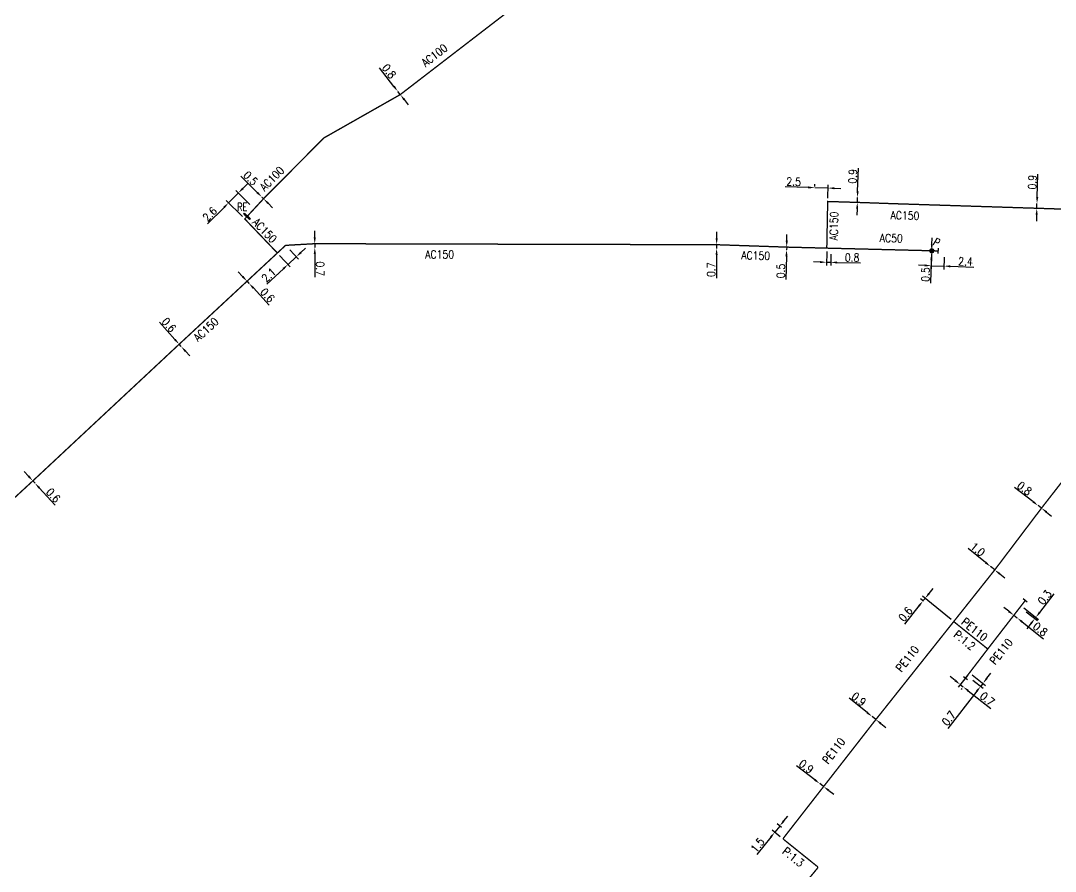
# Model space of a CAD drawing. Header units: millimetres. Extents: x 107995 to 109002, y 120994 to 122000.
# Drawn here: x 108339.1 to 108533.1, y 121266.8 to 121426.2 of the extents above; entities that cross this region are included whole.
import ezdxf
from ezdxf.enums import TextEntityAlignment as Align

# ---------------------------------------------------------------- set-up
doc = ezdxf.new("R2010")
doc.units = ezdxf.units.MM
doc.header["$PDMODE"] = 34
doc.linetypes.add('L_25_AP', pattern=[2000, 1000, 1000])
doc.linetypes.add('L_25_PE', pattern=[2000, 1000, 1000])
doc.layers.get('0').update_dxf_attribs({"linetype": 'CONTINUOUS'})
doc.layers.get('DEFPOINTS').update_dxf_attribs({"linetype": 'CONTINUOUS'})
for name, color, linetype in [('L_150', 1, 'CONTINUOUS'), ('L_300', 7, 'CONTINUOUS'), ('L_340', 7, 'CONTINUOUS')]:
    doc.layers.add(name, color=color, linetype=linetype)
doc.styles.add('G_ROMANS', font='ROMANS.SHX', dxfattribs={"width": 0.75})
doc.styles.get("Standard").update_dxf_attribs({"font": 'romans.shx', "width": 0.85})
doc.dimstyles.get("Standard").update_dxf_attribs({"dimtxt": 1.5, "dimasz": 1.2, "dimexe": 0.625, "dimexo": 0.625, "dimgap": 0.25, "dimtad": 1, "dimdec": 1, "dimzin": 0, "dimdsep": 46, "dimtxsty": 'Standard', "dimcen": -0.5, "dimadec": 0, "dimazin": 0, "dimtfac": 1, "dimtdec": 1, "dimtmove": 0, "dimatfit": 3, "dimfxl": 0, "dimtolj": 1, "dimtzin": 0, "dimarcsym": 0})

# ---------------------------------------------------------------- blocks, each defined once
blk = doc.blocks.new('*D505')
at = {"layer": 'DEFPOINTS', "color": 0, "linetype": 'Continuous', "transparency": 16777216}
for p in [(108341.42, 121339.99), (108341.83, 121339.55), (108341.83, 121339.55)]:
    blk.add_point(p, dxfattribs=at)
at = {"layer": 'L_150', "color": 0, "linetype": 'Continuous', "lineweight": -2, "transparency": 16777216}
for p, q in [((108340.61, 121340.88), (108339.8, 121341.76)), ((108341.42, 121339.99), (108341.83, 121339.55)), ((108342.64, 121338.67), (108345.6, 121335.46))]:
    blk.add_line(p, q, dxfattribs=at)
at = {"layer": 'L_150', "color": 0, "linetype": 'Continuous', "transparency": 16777216}
for points in [[(108340.76, 121341.01), (108340.46, 121340.74), (108341.42, 121339.99)], [(108342.79, 121338.81), (108342.49, 121338.53), (108341.83, 121339.55)]]:
    blk.add_solid(points, dxfattribs=at)
at = {"layer": 'L_150', "color": 0, "linetype": 'Continuous', "transparency": 16777216, "insert": (108345.26, 121337.3), "char_height": 1.5, "attachment_point": 5, "rotation": 312.6603}
blk.add_mtext('\\A1;0.6', dxfattribs=at)
blk = doc.blocks.new('*D654')
at = {"layer": 'DEFPOINTS', "color": 0, "linetype": 'Continuous', "transparency": 16777216}
for p in [(108469.63, 121384.25), (108469.63, 121383.55), (108469.63, 121383.55)]:
    blk.add_point(p, dxfattribs=at)
at = {"layer": 'L_150', "color": 0, "linetype": 'Continuous', "lineweight": -2, "transparency": 16777216}
for p, q in [((108469.64, 121385.45), (108469.65, 121386.65)), ((108469.63, 121384.25), (108469.63, 121383.55)), ((108469.62, 121382.35), (108469.59, 121377.98))]:
    blk.add_line(p, q, dxfattribs=at)
at = {"layer": 'L_150', "color": 0, "linetype": 'Continuous', "transparency": 16777216}
for points in [[(108469.44, 121385.46), (108469.84, 121385.45), (108469.63, 121384.25)], [(108469.42, 121382.36), (108469.82, 121382.35), (108469.63, 121383.55)]]:
    blk.add_solid(points, dxfattribs=at)
at = {"layer": 'L_150', "color": 0, "linetype": 'Continuous', "transparency": 16777216, "insert": (108468.6, 121379.57), "char_height": 1.5, "attachment_point": 5, "rotation": 89.6611}
blk.add_mtext('\\A1;0.7', dxfattribs=at)
blk = doc.blocks.new('*D655')
at = {"layer": 'DEFPOINTS', "color": 0, "linetype": 'Continuous', "transparency": 16777216}
for p in [(108490.28, 121383.61), (108491.07, 121383.11), (108491.02, 121380.95)]:
    blk.add_point(p, dxfattribs=at)
at = {"layer": 'L_150', "color": 0, "linetype": 'Continuous', "lineweight": -2, "transparency": 16777216}
for p, q in [((108490.26, 121382.98), (108490.21, 121380.34)), ((108491.05, 121382.49), (108491.01, 121380.33)), ((108489.02, 121380.99), (108487.82, 121381.02)), ((108490.22, 121380.97), (108491.02, 121380.95)), ((108492.22, 121380.92), (108496.59, 121380.83))]:
    blk.add_line(p, q, dxfattribs=at)
at = {"layer": 'L_150', "color": 0, "linetype": 'Continuous', "transparency": 16777216}
for points in [[(108489.02, 121381.19), (108489.01, 121380.79), (108490.22, 121380.97)], [(108492.22, 121381.12), (108492.21, 121380.72), (108491.02, 121380.95)]]:
    blk.add_solid(points, dxfattribs=at)
at = {"layer": 'L_150', "color": 0, "linetype": 'Continuous', "transparency": 16777216, "insert": (108495.03, 121381.86), "char_height": 1.5, "attachment_point": 5, "rotation": 358.7471}
blk.add_mtext('\\A1;0.8', dxfattribs=at)
blk = doc.blocks.new('*D656')
at = {"layer": 'DEFPOINTS', "color": 0, "linetype": 'Continuous', "transparency": 16777216}
for p in [(108488.01, 121394.57), (108488.02, 121394.94), (108490.45, 121392.35)]:
    blk.add_point(p, dxfattribs=at)
at = {"layer": 'L_150', "color": 0, "linetype": 'Continuous', "lineweight": -2, "transparency": 16777216}
for p, q in [((108488.03, 121395.19), (108488.04, 121395.57)), ((108490.46, 121392.97), (108490.54, 121395.49)), ((108486.82, 121394.98), (108482.45, 121395.11)), ((108490.52, 121394.87), (108488.02, 121394.94)), ((108491.72, 121394.83), (108492.92, 121394.8))]:
    blk.add_line(p, q, dxfattribs=at)
at = {"layer": 'L_150', "color": 0, "linetype": 'Continuous', "transparency": 16777216}
for points in [[(108486.83, 121395.18), (108486.82, 121394.78), (108488.02, 121394.94)], [(108491.73, 121395.03), (108491.71, 121394.63), (108490.52, 121394.87)]]:
    blk.add_solid(points, dxfattribs=at)
at = {"layer": 'L_150', "color": 0, "linetype": 'Continuous', "transparency": 16777216, "insert": (108484.07, 121396.06), "char_height": 1.5, "attachment_point": 5, "rotation": 358.2786}
blk.add_mtext('\\A1;2.5', dxfattribs=at)
blk = doc.blocks.new('*D657')
at = {"layer": 'DEFPOINTS', "color": 0, "linetype": 'Continuous', "transparency": 16777216}
for p in [(108496.01, 121392.18), (108496.03, 121393.08), (108496.03, 121393.08)]:
    blk.add_point(p, dxfattribs=at)
at = {"layer": 'L_150', "color": 0, "linetype": 'Continuous', "lineweight": -2, "transparency": 16777216}
for p, q in [((108496.07, 121394.28), (108496.2, 121398.59)), ((108496.01, 121392.18), (108496.03, 121393.08)), ((108495.97, 121390.98), (108495.93, 121389.78))]:
    blk.add_line(p, q, dxfattribs=at)
at = {"layer": 'L_150', "color": 0, "linetype": 'Continuous', "transparency": 16777216}
for points in [[(108495.87, 121394.29), (108496.27, 121394.28), (108496.03, 121393.08)], [(108495.77, 121390.99), (108496.17, 121390.98), (108496.01, 121392.18)]]:
    blk.add_solid(points, dxfattribs=at)
at = {"layer": 'L_150', "color": 0, "linetype": 'Continuous', "transparency": 16777216, "insert": (108495.15, 121397.07), "char_height": 1.5, "attachment_point": 5, "rotation": 88.2786}
blk.add_mtext('\\A1;0.9', dxfattribs=at)
blk = doc.blocks.new('*D658')
at = {"layer": 'DEFPOINTS', "color": 0, "linetype": 'Continuous', "transparency": 16777216}
for p in [(108482.76, 121383.8), (108482.74, 121383.3), (108482.74, 121383.3)]:
    blk.add_point(p, dxfattribs=at)
at = {"layer": 'L_150', "color": 0, "linetype": 'Continuous', "lineweight": -2, "transparency": 16777216}
for p, q in [((108482.78, 121385), (108482.81, 121386.19)), ((108482.76, 121383.8), (108482.74, 121383.3)), ((108482.72, 121382.1), (108482.62, 121377.73))]:
    blk.add_line(p, q, dxfattribs=at)
at = {"layer": 'L_150', "color": 0, "linetype": 'Continuous', "transparency": 16777216}
for points in [[(108482.58, 121385), (108482.98, 121384.99), (108482.76, 121383.8)], [(108482.52, 121382.1), (108482.92, 121382.09), (108482.74, 121383.3)]]:
    blk.add_solid(points, dxfattribs=at)
at = {"layer": 'L_150', "color": 0, "linetype": 'Continuous', "transparency": 16777216, "insert": (108481.66, 121379.33), "char_height": 1.5, "attachment_point": 5, "rotation": 88.7471}
blk.add_mtext('\\A1;0.5', dxfattribs=at)
blk = doc.blocks.new('*D659')
at = {"layer": 'DEFPOINTS', "color": 0, "linetype": 'Continuous', "transparency": 16777216}
for p in [(108509.94, 121383.12), (108512.32, 121382.54), (108512.25, 121380.24)]:
    blk.add_point(p, dxfattribs=at)
at = {"layer": 'L_300', "color": 0, "linetype": 'Continuous', "lineweight": -2, "transparency": 16777216}
for p, q in [((108509.92, 121382.49), (108509.83, 121379.7)), ((108512.3, 121381.91), (108512.22, 121379.62)), ((108508.65, 121380.36), (108507.45, 121380.4)), ((108509.85, 121380.32), (108512.25, 121380.24)), ((108513.44, 121380.2), (108517.87, 121380.06))]:
    blk.add_line(p, q, dxfattribs=at)
at = {"layer": 'L_300', "color": 0, "linetype": 'Continuous', "transparency": 16777216}
for points in [[(108508.65, 121380.56), (108508.64, 121380.16), (108509.85, 121380.32)], [(108513.45, 121380.4), (108513.44, 121380), (108512.25, 121380.24)]]:
    blk.add_solid(points, dxfattribs=at)
at = {"layer": 'L_300', "color": 0, "linetype": 'Continuous', "transparency": 16777216, "insert": (108516.29, 121381.11), "char_height": 1.5, "attachment_point": 5, "rotation": 358.0909}
blk.add_mtext('\\A1;2.4', dxfattribs=at)
blk = doc.blocks.new('*D660')
at = {"layer": 'DEFPOINTS', "color": 0, "linetype": 'Continuous', "transparency": 16777216}
for p in [(108509.92, 121382.62), (108509.92, 121382.62), (108509.94, 121383.12)]:
    blk.add_point(p, dxfattribs=at)
at = {"layer": 'L_300', "color": 0, "linetype": 'Continuous', "lineweight": -2, "transparency": 16777216}
for p, q in [((108509.98, 121384.32), (108510.02, 121385.52)), ((108509.94, 121383.12), (108509.92, 121382.62)), ((108509.88, 121381.42), (108509.74, 121377.05))]:
    blk.add_line(p, q, dxfattribs=at)
at = {"layer": 'L_300', "color": 0, "linetype": 'Continuous', "transparency": 16777216}
for points in [[(108509.78, 121384.32), (108510.18, 121384.31), (108509.94, 121383.12)], [(108509.68, 121381.42), (108510.08, 121381.41), (108509.92, 121382.62)]]:
    blk.add_solid(points, dxfattribs=at)
at = {"layer": 'L_300', "color": 0, "linetype": 'Continuous', "transparency": 16777216, "insert": (108508.79, 121378.67), "char_height": 1.5, "attachment_point": 5, "rotation": 88.0909}
blk.add_mtext('\\A1;0.5', dxfattribs=at)
blk = doc.blocks.new('*D661')
at = {"layer": 'DEFPOINTS', "color": 0, "linetype": 'Continuous', "transparency": 16777216}
for p in [(108529.69, 121391.98), (108529.69, 121391.98), (108529.66, 121391.08)]:
    blk.add_point(p, dxfattribs=at)
at = {"layer": 'L_150', "color": 0, "linetype": 'Continuous', "lineweight": -2, "transparency": 16777216}
for p, q in [((108529.73, 121393.17), (108529.87, 121397.48)), ((108529.66, 121391.08), (108529.69, 121391.98)), ((108529.62, 121389.88), (108529.58, 121388.68))]:
    blk.add_line(p, q, dxfattribs=at)
at = {"layer": 'L_150', "color": 0, "linetype": 'Continuous', "transparency": 16777216}
for points in [[(108529.53, 121393.18), (108529.93, 121393.17), (108529.69, 121391.98)], [(108529.42, 121389.88), (108529.82, 121389.87), (108529.66, 121391.08)]]:
    blk.add_solid(points, dxfattribs=at)
at = {"layer": 'L_150', "color": 0, "linetype": 'Continuous', "transparency": 16777216, "insert": (108528.82, 121395.96), "char_height": 1.5, "attachment_point": 5, "rotation": 88.1349}
blk.add_mtext('\\A1;0.9', dxfattribs=at)
blk = doc.blocks.new('L_340_07')
at = {"color": 0, "linetype": 'Continuous', "const_width": 0.25, "flags": 128}
blk.add_lwpolyline([(0, 0), (1.25, 0)], dxfattribs=at)
at = {"color": 0, "linetype": 'Continuous', "flags": 128}
blk.add_lwpolyline([(1.25, -0.5), (1.25, 0.5)], dxfattribs=at)
at = {"color": 0, "linetype": 'Continuous', "style": 'G_ROMANS', "width": 0.75, "flags": 3}
for tag, p in [('DEF_LEG', (0.72, -3.47)), ('DEF_COUP', (0.72, -5.97)), ('DEF_TYPE', (0.72, -8.47))]:
    blk.add_attdef(tag, text='', height=1.2, dxfattribs=at).set_placement(p, align=Align.MIDDLE)
blk = doc.blocks.new('L_300_12')
at = {"color": 0, "linetype": 'Continuous', "const_width": 0.497, "flags": 128}
blk.add_lwpolyline([(-0.21, 0, 1), (0.29, 0, 1)], format="xyb", close=True, dxfattribs=at)
at = {"color": 0, "linetype": 'Continuous', "style": 'G_ROMANS', "width": 0.75}
blk.add_text('P', height=1.5, dxfattribs=at).set_placement((0.04, 1.85), align=Align.MIDDLE)
at = {"color": 0, "linetype": 'Continuous', "style": 'G_ROMANS', "width": 0.75, "flags": 3}
for tag, p in [('DEF_LEG', (0, -10)), ('DEF_COUP', (0, -12.5)), ('DEF_TYPE', (0, -15))]:
    blk.add_attdef(tag, text='', height=1.2, dxfattribs=at).set_placement(p, align=Align.MIDDLE)
blk = doc.blocks.new('*D678')
at = {"layer": 'DEFPOINTS', "color": 0, "linetype": 'Continuous', "transparency": 16777216}
for p in [(108394.28, 121384.44), (108394.29, 121383.74), (108394.29, 121383.74)]:
    blk.add_point(p, dxfattribs=at)
at = {"layer": 'L_150', "color": 0, "linetype": 'Continuous', "lineweight": -2, "transparency": 16777216}
for p, q in [((108394.28, 121385.64), (108394.28, 121386.84)), ((108394.28, 121384.44), (108394.29, 121383.74)), ((108394.29, 121382.54), (108394.29, 121378.17))]:
    blk.add_line(p, q, dxfattribs=at)
at = {"layer": 'L_150', "color": 0, "linetype": 'Continuous', "transparency": 16777216}
for points in [[(108394.48, 121385.64), (108394.08, 121385.64), (108394.28, 121384.44)], [(108394.49, 121382.54), (108394.09, 121382.54), (108394.29, 121383.74)]]:
    blk.add_solid(points, dxfattribs=at)
at = {"layer": 'L_150', "color": 0, "linetype": 'Continuous', "transparency": 16777216, "insert": (108395.29, 121379.76), "char_height": 1.5, "attachment_point": 5, "rotation": 270.0232}
blk.add_mtext('\\A1;0.7', dxfattribs=at)
blk = doc.blocks.new('L_340_20')
at = {"linetype": 'Continuous'}
blk.add_hatch(color=0, dxfattribs=at).paths.add_polyline_path([(0.125, 0.75), (-0.125, 0.75), (-0.125, -0.75), (0.125, -0.75)])
at = {"color": 0, "linetype": 'Continuous'}
blk.add_lwpolyline([(-0.125, 0.75), (0.125, 0.75), (0.125, -0.75), (-0.125, -0.75)], close=True, dxfattribs=at)
at = {"color": 0, "linetype": 'Continuous', "width": 0.75}
for tag, height, flags, p in [('RE', 1.5, 8, (0, 3)), ('DEF_LEG', 1.2, 3, (0, -5)), ('DEF_COUP', 1.2, 3, (0, -7.5)), ('DEF_TYPE', 1.2, 3, (0, -10))]:
    blk.add_attdef(tag, text='', height=height, dxfattribs=dict(at, flags=flags)).set_placement(p, align=Align.MIDDLE)
blk = doc.blocks.new('*D679')
at = {"layer": 'DEFPOINTS', "color": 0, "linetype": 'Continuous', "transparency": 16777216}
for p in [(108368.86, 121365.6), (108369.23, 121365.19), (108369.23, 121365.19)]:
    blk.add_point(p, dxfattribs=at)
at = {"layer": 'L_150', "color": 0, "linetype": 'Continuous', "lineweight": -2, "transparency": 16777216}
for p, q in [((108368.06, 121366.49), (108365.15, 121369.75)), ((108369.23, 121365.19), (108368.86, 121365.6)), ((108370.03, 121364.29), (108370.83, 121363.4))]:
    blk.add_line(p, q, dxfattribs=at)
at = {"layer": 'L_150', "color": 0, "linetype": 'Continuous', "transparency": 16777216}
for points in [[(108368.21, 121366.62), (108367.91, 121366.36), (108368.86, 121365.6)], [(108370.18, 121364.42), (108369.88, 121364.16), (108369.23, 121365.19)]]:
    blk.add_solid(points, dxfattribs=at)
at = {"layer": 'L_150', "color": 0, "linetype": 'Continuous', "transparency": 16777216, "insert": (108366.95, 121369.23), "char_height": 1.5, "attachment_point": 5, "rotation": 311.8108}
blk.add_mtext('\\A1;0.6', dxfattribs=at)
blk = doc.blocks.new('*D680')
at = {"layer": 'DEFPOINTS', "color": 0, "linetype": 'Continuous', "transparency": 16777216}
for p in [(108381.58, 121377.41), (108381.95, 121377.01), (108381.95, 121377.01)]:
    blk.add_point(p, dxfattribs=at)
at = {"layer": 'L_150', "color": 0, "linetype": 'Continuous', "lineweight": -2, "transparency": 16777216}
for p, q in [((108380.76, 121378.29), (108379.94, 121379.17)), ((108381.58, 121377.41), (108381.95, 121377.01)), ((108382.77, 121376.14), (108385.76, 121372.95))]:
    blk.add_line(p, q, dxfattribs=at)
at = {"layer": 'L_150', "color": 0, "linetype": 'Continuous', "transparency": 16777216}
for points in [[(108380.9, 121378.43), (108380.61, 121378.15), (108381.58, 121377.41)], [(108382.92, 121376.27), (108382.63, 121376), (108381.95, 121377.01)]]:
    blk.add_solid(points, dxfattribs=at)
at = {"layer": 'L_150', "color": 0, "linetype": 'Continuous', "transparency": 16777216, "insert": (108385.41, 121374.79), "char_height": 1.5, "attachment_point": 5, "rotation": 313.1249}
blk.add_mtext('\\A1;0.6', dxfattribs=at)
blk = doc.blocks.new('*D681')
at = {"layer": 'DEFPOINTS', "color": 0, "linetype": 'Continuous', "transparency": 16777216}
for p in [(108389.18, 121383.74), (108387.27, 121382.7), (108390.81, 121381.98)]:
    blk.add_point(p, dxfattribs=at)
at = {"layer": 'L_150', "color": 0, "linetype": 'Continuous', "lineweight": -2, "transparency": 16777216}
for p, q in [((108391.69, 121382.8), (108392.57, 121383.62)), ((108387.7, 121382.24), (108389.69, 121380.1)), ((108390.81, 121381.98), (108389.27, 121380.56)), ((108389.6, 121383.28), (108391.23, 121381.53)), ((108388.39, 121379.74), (108385.31, 121376.88))]:
    blk.add_line(p, q, dxfattribs=at)
at = {"layer": 'L_150', "color": 0, "linetype": 'Continuous', "transparency": 16777216}
for points in [[(108391.55, 121382.95), (108391.82, 121382.65), (108390.81, 121381.98)], [(108388.25, 121379.89), (108388.52, 121379.59), (108389.27, 121380.56)]]:
    blk.add_solid(points, dxfattribs=at)
at = {"layer": 'L_150', "color": 0, "linetype": 'Continuous', "transparency": 16777216, "insert": (108385.66, 121378.57), "char_height": 1.5, "attachment_point": 5, "rotation": 42.8656}
blk.add_mtext('\\A1;2.1', dxfattribs=at)
blk = doc.blocks.new('*D682')
at = {"layer": 'DEFPOINTS', "color": 0, "linetype": 'Continuous', "transparency": 16777216}
for p in [(108379.95, 121393.94), (108382.55, 121391.36), (108381.16, 121389.08)]:
    blk.add_point(p, dxfattribs=at)
at = {"layer": 'L_150', "color": 0, "linetype": 'Continuous', "lineweight": -2, "transparency": 16777216}
for p, q in [((108380.79, 121394.79), (108381.64, 121395.64)), ((108379.95, 121393.94), (108378.12, 121392.1)), ((108382.1, 121391.8), (108379.5, 121394.38)), ((108380.71, 121389.52), (108377.67, 121392.54)), ((108377.27, 121391.25), (108374.19, 121388.15))]:
    blk.add_line(p, q, dxfattribs=at)
at = {"layer": 'L_150', "color": 0, "linetype": 'Continuous', "transparency": 16777216}
for points in [[(108380.65, 121394.93), (108380.94, 121394.65), (108379.95, 121393.94)], [(108377.13, 121391.39), (108377.41, 121391.11), (108378.12, 121392.1)]]:
    blk.add_solid(points, dxfattribs=at)
at = {"layer": 'L_150', "color": 0, "linetype": 'Continuous', "transparency": 16777216, "insert": (108374.6, 121389.98), "char_height": 1.5, "attachment_point": 5, "rotation": 45.1885}
blk.add_mtext('\\A1;2.6', dxfattribs=at)
blk = doc.blocks.new('*D684')
at = {"layer": 'DEFPOINTS', "color": 0, "linetype": 'Continuous', "transparency": 16777216}
for p in [(108384.36, 121393.18), (108384.36, 121393.18), (108384.68, 121392.87)]:
    blk.add_point(p, dxfattribs=at)
at = {"layer": 'L_150', "color": 0, "linetype": 'Continuous', "lineweight": -2, "transparency": 16777216}
for p, q in [((108383.51, 121394.03), (108380.4, 121397.11)), ((108384.68, 121392.87), (108384.36, 121393.18)), ((108385.53, 121392.02), (108386.38, 121391.17))]:
    blk.add_line(p, q, dxfattribs=at)
at = {"layer": 'L_150', "color": 0, "linetype": 'Continuous', "transparency": 16777216}
for points in [[(108383.65, 121394.17), (108383.36, 121393.89), (108384.36, 121393.18)], [(108385.67, 121392.16), (108385.39, 121391.88), (108384.68, 121392.87)]]:
    blk.add_solid(points, dxfattribs=at)
at = {"layer": 'L_150', "color": 0, "linetype": 'Continuous', "transparency": 16777216, "insert": (108382.23, 121396.7), "char_height": 1.5, "attachment_point": 5, "rotation": 315.1885}
blk.add_mtext('\\A1;0.5', dxfattribs=at)
blk = doc.blocks.new('*D685')
at = {"layer": 'DEFPOINTS', "color": 0, "linetype": 'Continuous', "transparency": 16777216}
for p in [(108409.86, 121412.98), (108409.86, 121412.98), (108410.32, 121412.39)]:
    blk.add_point(p, dxfattribs=at)
at = {"layer": 'L_150', "color": 0, "linetype": 'Continuous', "lineweight": -2, "transparency": 16777216}
for p, q in [((108409.13, 121413.93), (108406.45, 121417.39)), ((108410.32, 121412.39), (108409.86, 121412.98)), ((108411.06, 121411.44), (108411.79, 121410.49))]:
    blk.add_line(p, q, dxfattribs=at)
at = {"layer": 'L_150', "color": 0, "linetype": 'Continuous', "transparency": 16777216}
for points in [[(108409.28, 121414.05), (108408.97, 121413.81), (108409.86, 121412.98)], [(108411.21, 121411.56), (108410.9, 121411.32), (108410.32, 121412.39)]]:
    blk.add_solid(points, dxfattribs=at)
at = {"layer": 'L_150', "color": 0, "linetype": 'Continuous', "transparency": 16777216, "insert": (108408.21, 121416.75), "char_height": 1.5, "attachment_point": 5, "rotation": 307.7548}
blk.add_mtext('\\A1;0.8', dxfattribs=at)
blk = doc.blocks.new('*D758')
at = {"layer": 'DEFPOINTS', "color": 0, "linetype": 'Continuous', "transparency": 16777216}
for p in [(108529.89, 121335.37), (108529.89, 121335.37), (108530.53, 121334.88)]:
    blk.add_point(p, dxfattribs=at)
at = {"layer": 'L_150', "color": 0, "linetype": 'Continuous', "lineweight": -2, "transparency": 16777216}
for p, q in [((108528.94, 121336.1), (108525.48, 121338.77)), ((108530.53, 121334.88), (108529.89, 121335.37)), ((108531.48, 121334.15), (108532.43, 121333.41))]:
    blk.add_line(p, q, dxfattribs=at)
at = {"layer": 'L_150', "color": 0, "linetype": 'Continuous', "transparency": 16777216}
for points in [[(108529.07, 121336.26), (108528.82, 121335.94), (108529.89, 121335.37)], [(108531.6, 121334.31), (108531.36, 121333.99), (108530.53, 121334.88)]]:
    blk.add_solid(points, dxfattribs=at)
at = {"layer": 'L_150', "color": 0, "linetype": 'Continuous', "transparency": 16777216, "insert": (108527.35, 121338.59), "char_height": 1.5, "attachment_point": 5, "rotation": 322.3756}
blk.add_mtext('\\A1;0.8', dxfattribs=at)
blk = doc.blocks.new('*D759')
at = {"layer": 'DEFPOINTS', "color": 0, "linetype": 'Continuous', "transparency": 16777216}
for p in [(108520.99, 121323.94), (108520.99, 121323.94), (108521.77, 121323.31)]:
    blk.add_point(p, dxfattribs=at)
at = {"layer": 'L_150', "color": 0, "linetype": 'Continuous', "lineweight": -2, "transparency": 16777216}
for p, q in [((108520.06, 121324.69), (108516.79, 121327.31)), ((108521.77, 121323.31), (108520.99, 121323.94)), ((108522.71, 121322.56), (108523.64, 121321.81))]:
    blk.add_line(p, q, dxfattribs=at)
at = {"layer": 'L_150', "color": 0, "linetype": 'Continuous', "transparency": 16777216}
for points in [[(108520.18, 121324.85), (108519.93, 121324.53), (108520.99, 121323.94)], [(108522.83, 121322.72), (108522.58, 121322.41), (108521.77, 121323.31)]]:
    blk.add_solid(points, dxfattribs=at)
at = {"layer": 'L_150', "color": 0, "linetype": 'Continuous', "transparency": 16777216, "insert": (108518.58, 121327.16), "char_height": 1.5, "attachment_point": 5, "rotation": 321.2641}
blk.add_mtext('\\A1;1.0', dxfattribs=at)
blk = doc.blocks.new('*D760')
at = {"layer": 'DEFPOINTS', "color": 0, "linetype": 'Continuous', "transparency": 16777216}
for p in [(108526.72, 121316.58), (108527.17, 121315.84), (108529.28, 121314.18)]:
    blk.add_point(p, dxfattribs=at)
at = {"layer": 'L_340', "color": 0, "linetype": 'Continuous', "lineweight": -2, "transparency": 16777216}
for p, q in [((108530.21, 121315.36), (108532.91, 121318.8)), ((108527.21, 121316.19), (108529.96, 121314.03)), ((108527.66, 121315.45), (108529.78, 121313.8)), ((108529.28, 121314.18), (108529.47, 121314.42)), ((108528.54, 121313.24), (108527.8, 121312.29))]:
    blk.add_line(p, q, dxfattribs=at)
at = {"layer": 'L_340', "color": 0, "linetype": 'Continuous', "transparency": 16777216}
for points in [[(108528.39, 121313.36), (108528.7, 121313.11), (108529.28, 121314.18)], [(108530.05, 121315.49), (108530.37, 121315.24), (108529.47, 121314.42)]]:
    blk.add_solid(points, dxfattribs=at)
at = {"layer": 'L_340', "color": 0, "linetype": 'Continuous', "transparency": 16777216, "insert": (108531.14, 121318.17), "char_height": 1.5, "attachment_point": 5, "rotation": 51.899}
blk.add_mtext('\\A1;0.3', dxfattribs=at)
blk = doc.blocks.new('*D761')
at = {"layer": 'DEFPOINTS', "color": 0, "linetype": 'Continuous', "transparency": 16777216}
for p in [(108525.35, 121314.81), (108525.98, 121314.31), (108525.98, 121314.31)]:
    blk.add_point(p, dxfattribs=at)
at = {"layer": 'L_150', "color": 0, "linetype": 'Continuous', "lineweight": -2, "transparency": 16777216}
for p, q in [((108524.4, 121315.55), (108523.46, 121316.29)), ((108525.35, 121314.81), (108525.98, 121314.31)), ((108526.92, 121313.57), (108530.94, 121310.42))]:
    blk.add_line(p, q, dxfattribs=at)
at = {"layer": 'L_150', "color": 0, "linetype": 'Continuous', "transparency": 16777216}
for points in [[(108524.53, 121315.7), (108524.28, 121315.39), (108525.35, 121314.81)], [(108527.04, 121313.73), (108526.8, 121313.41), (108525.98, 121314.31)]]:
    blk.add_solid(points, dxfattribs=at)
at = {"layer": 'L_150', "color": 0, "linetype": 'Continuous', "transparency": 16777216, "insert": (108530.31, 121312.19), "char_height": 1.5, "attachment_point": 5, "rotation": 321.899}
blk.add_mtext('\\A1;0.8', dxfattribs=at)
blk = doc.blocks.new('*D762')
at = {"layer": 'DEFPOINTS', "color": 0, "linetype": 'Continuous', "transparency": 16777216}
for p in [(108508.32, 121317.5), (108508.89, 121317.04), (108514.08, 121313.63)]:
    blk.add_point(p, dxfattribs=at)
at = {"layer": 'L_150', "color": 0, "linetype": 'Continuous', "lineweight": -2, "transparency": 16777216}
for p, q in [((108509.45, 121318.9), (108510.21, 121319.83)), ((108508.4, 121317.44), (108507.84, 121317.89)), ((108513.59, 121314.03), (108508.21, 121318.36)), ((108508.7, 121317.96), (108508.32, 121317.5)), ((108507.57, 121316.56), (108504.83, 121313.16))]:
    blk.add_line(p, q, dxfattribs=at)
at = {"layer": 'L_150', "color": 0, "linetype": 'Continuous', "transparency": 16777216}
for points in [[(108509.3, 121319.02), (108509.61, 121318.77), (108508.7, 121317.96)], [(108507.41, 121316.69), (108507.73, 121316.44), (108508.32, 121317.5)]]:
    blk.add_solid(points, dxfattribs=at)
at = {"layer": 'L_150', "color": 0, "linetype": 'Continuous', "transparency": 16777216, "insert": (108505.04, 121315.02), "char_height": 1.5, "attachment_point": 5, "rotation": 51.1418}
blk.add_mtext('\\A1;0.6', dxfattribs=at)
blk = doc.blocks.new('*D763')
at = {"layer": 'DEFPOINTS', "color": 0, "linetype": 'Continuous', "transparency": 16777216}
for p in [(108517.05, 121304.04), (108517.17, 121303.06), (108519.14, 121301.52)]:
    blk.add_point(p, dxfattribs=at)
at = {"layer": 'L_340', "color": 0, "linetype": 'Continuous', "lineweight": -2, "transparency": 16777216}
for p, q in [((108517.54, 121303.66), (108520.06, 121301.68)), ((108517.66, 121302.68), (108519.63, 121301.13)), ((108520.31, 121303.01), (108521.05, 121303.96)), ((108518.4, 121300.57), (108512.95, 121293.62)), ((108519.57, 121302.07), (108519.14, 121301.52))]:
    blk.add_line(p, q, dxfattribs=at)
at = {"layer": 'L_340', "color": 0, "linetype": 'Continuous', "transparency": 16777216}
for points in [[(108520.15, 121303.14), (108520.47, 121302.89), (108519.57, 121302.07)], [(108518.24, 121300.7), (108518.55, 121300.45), (108519.14, 121301.52)]]:
    blk.add_solid(points, dxfattribs=at)
at = {"layer": 'L_340', "color": 0, "linetype": 'Continuous', "transparency": 16777216, "insert": (108513.15, 121295.49), "char_height": 1.5, "attachment_point": 5, "rotation": 51.9384}
blk.add_mtext('\\A1;0.7', dxfattribs=at)
blk = doc.blocks.new('*D764')
at = {"layer": 'DEFPOINTS', "color": 0, "linetype": 'Continuous', "transparency": 16777216}
for p in [(108517.05, 121304.04), (108515.86, 121301.4), (108516.02, 121301.59)]:
    blk.add_point(p, dxfattribs=at)
at = {"layer": 'L_340', "color": 0, "linetype": 'Continuous', "lineweight": -2, "transparency": 16777216}
for p, q in [((108514.37, 121302.57), (108513.42, 121303.31)), ((108516.66, 121303.55), (108514.93, 121301.34)), ((108515.31, 121301.83), (108515.86, 121301.4)), ((108515.63, 121301.1), (108515.48, 121300.91)), ((108516.81, 121300.66), (108521.02, 121297.36))]:
    blk.add_line(p, q, dxfattribs=at)
at = {"layer": 'L_340', "color": 0, "linetype": 'Continuous', "transparency": 16777216}
for points in [[(108514.49, 121302.73), (108514.24, 121302.41), (108515.31, 121301.83)], [(108516.93, 121300.82), (108516.68, 121300.5), (108515.86, 121301.4)]]:
    blk.add_solid(points, dxfattribs=at)
at = {"layer": 'L_340', "color": 0, "linetype": 'Continuous', "transparency": 16777216, "insert": (108520.38, 121299.13), "char_height": 1.5, "attachment_point": 5, "rotation": 321.9384}
blk.add_mtext('\\A1;0.7', dxfattribs=at)
blk = doc.blocks.new('*D765')
at = {"layer": 'DEFPOINTS', "color": 0, "linetype": 'Continuous', "transparency": 16777216}
for p in [(108498.77, 121295.83), (108498.77, 121295.83), (108499.48, 121295.27)]:
    blk.add_point(p, dxfattribs=at)
at = {"layer": 'L_150', "color": 0, "linetype": 'Continuous', "lineweight": -2, "transparency": 16777216}
for p, q in [((108497.83, 121296.58), (108494.45, 121299.26)), ((108499.48, 121295.27), (108498.77, 121295.83)), ((108500.42, 121294.53), (108501.36, 121293.78))]:
    blk.add_line(p, q, dxfattribs=at)
at = {"layer": 'L_150', "color": 0, "linetype": 'Continuous', "transparency": 16777216}
for points in [[(108497.96, 121296.74), (108497.71, 121296.42), (108498.77, 121295.83)], [(108500.54, 121294.68), (108500.29, 121294.37), (108499.48, 121295.27)]]:
    blk.add_solid(points, dxfattribs=at)
at = {"layer": 'L_150', "color": 0, "linetype": 'Continuous', "transparency": 16777216, "insert": (108496.29, 121299.08), "char_height": 1.5, "attachment_point": 5, "rotation": 321.5532}
blk.add_mtext('\\A1;0.9', dxfattribs=at)
blk = doc.blocks.new('*D766')
at = {"layer": 'DEFPOINTS', "color": 0, "linetype": 'Continuous', "transparency": 16777216}
for p in [(108488.97, 121283.26), (108488.97, 121283.26), (108489.69, 121282.72)]:
    blk.add_point(p, dxfattribs=at)
at = {"layer": 'L_150', "color": 0, "linetype": 'Continuous', "lineweight": -2, "transparency": 16777216}
for p, q in [((108488.02, 121283.99), (108484.59, 121286.61)), ((108489.69, 121282.72), (108488.97, 121283.26)), ((108490.64, 121281.99), (108491.6, 121281.26))]:
    blk.add_line(p, q, dxfattribs=at)
at = {"layer": 'L_150', "color": 0, "linetype": 'Continuous', "transparency": 16777216}
for points in [[(108488.14, 121284.15), (108487.9, 121283.83), (108488.97, 121283.26)], [(108490.76, 121282.15), (108490.52, 121281.83), (108489.69, 121282.72)]]:
    blk.add_solid(points, dxfattribs=at)
at = {"layer": 'L_150', "color": 0, "linetype": 'Continuous', "transparency": 16777216, "insert": (108486.44, 121286.46), "char_height": 1.5, "attachment_point": 5, "rotation": 322.6426}
blk.add_mtext('\\A1;0.9', dxfattribs=at)
blk = doc.blocks.new('*D767')
at = {"layer": 'DEFPOINTS', "color": 0, "linetype": 'Continuous', "transparency": 16777216}
for p in [(108481.46, 121275.32), (108482.26, 121274.68), (108482.05, 121272.92)]:
    blk.add_point(p, dxfattribs=at)
at = {"layer": 'L_150', "color": 0, "linetype": 'Continuous', "lineweight": -2, "transparency": 16777216}
for p, q in [((108482.21, 121276.26), (108482.96, 121277.19)), ((108481.46, 121275.32), (108480.52, 121274.15)), ((108481.77, 121275.07), (108480.97, 121275.71)), ((108479.77, 121273.22), (108477.14, 121269.95)), ((108481.56, 121273.31), (108480.03, 121274.54))]:
    blk.add_line(p, q, dxfattribs=at)
at = {"layer": 'L_150', "color": 0, "linetype": 'Continuous', "transparency": 16777216}
for points in [[(108482.05, 121276.38), (108482.37, 121276.13), (108481.46, 121275.32)], [(108479.61, 121273.34), (108479.92, 121273.09), (108480.52, 121274.15)]]:
    blk.add_solid(points, dxfattribs=at)
at = {"layer": 'L_150', "color": 0, "linetype": 'Continuous', "transparency": 16777216, "insert": (108477.3, 121271.74), "char_height": 1.5, "attachment_point": 5, "rotation": 51.2131}
blk.add_mtext('\\A1;1.5', dxfattribs=at)

msp = doc.modelspace()

# ---------------------------------------------------------------- linework, layer by layer
at = {"layer": 'L_150', "linetype": 'L_25_AP', "const_width": 0.25, "flags": 128}
for points in [[(108381.6, 121389.55), (108384.68, 121392.87), (108395.99, 121404.26), (108410.32, 121412.39), (108439.89, 121435.13), (108458.77, 121449.75), (108465.94, 121455.31), (108471.29, 121459.46), (108483.16, 121468.67), (108510.52, 121489.9), (108532.62, 121507.19), (108534.44, 121508.59), (108534.69, 121508.26), (108538.48, 121511.25), (108543.29, 121514.88), (108544.31, 121515.67), (108551.3, 121521.1), (108568.41, 121534.72), (108569.21, 121535.34), (108588.61, 121550.18), (108591.16, 121551.98), (108596, 121545.73)], [(108381.6, 121389.55), (108381.16, 121389.08), (108387.27, 121382.7)]]:
    msp.add_lwpolyline(points, dxfattribs=at)
msp.add_lwpolyline([(108490.28, 121383.61), (108490.45, 121392.35), (108496.01, 121392.18), (108503.09, 121391.93), (108529.66, 121391.08), (108561.45, 121390.05), (108570.4, 121389.75, 0.118809), (108570.63, 121389.8), (108570.99, 121389.97), (108574.89, 121391.8), (108578.06, 121395.86)], format="xyb", dxfattribs=at)
at = {"layer": 'L_150', "linetype": 'L_25_AP', "flags": 128}
msp.add_lwpolyline([(108326.5, 121326.41, 0.25, 0.25, 0), (108328.06, 121327.67, 0.25, 0.25, 0), (108341.42, 121339.99, 0.25, 0.25, 0), (108368.86, 121365.6, 0.25, 0.25, 0), (108381.58, 121377.41, 0.25, 0.25, 0), (108387.27, 121382.7, 0.25, 0.25, 0), (108388.81, 121384.13, 0.25, 0.25, 0), (108394.28, 121384.44, 0.25, 0.25, 0), (108469.63, 121384.25, 0.25, 0.25, 0), (108482.76, 121383.8, 0.25, 0.25, 0), (108490.28, 121383.61, 0.25, 0.25, 0), (108509.94, 121383.12, 0, 0, 0)], format="xyseb", dxfattribs=at)
at = {"layer": 'L_150', "linetype": 'L_25_PE', "const_width": 0.25, "flags": 128}
msp.add_lwpolyline([(108432.68, 121199.16), (108433.22, 121199.81), (108439.57, 121207.52), (108450.53, 121221.05), (108460.85, 121233.79), (108467.13, 121241.42), (108484.5, 121262.51), (108488.52, 121267.4, 0.417667), (108488.48, 121267.75), (108482.24, 121272.77, -0.409885), (108482.2, 121273.11), (108489.69, 121282.72), (108499.48, 121295.27), (108514.08, 121313.63), (108521.77, 121323.31), (108530.53, 121334.88), (108538.34, 121344.91), (108549.09, 121358.53), (108560.15, 121372.45), (108562.59, 121375.53)], format="xyb", dxfattribs=at)
for points in [[(108526.72, 121316.58), (108525.35, 121314.81), (108520.46, 121308.49), (108517.05, 121304.04)], [(108514.08, 121313.63), (108520.46, 121308.49)]]:
    msp.add_lwpolyline(points, dxfattribs=at)

# ---------------------------------------------------------------- block references
at = {"layer": 'L_300', "rotation": 329.9999999999376}
msp.add_blockref('L_300_12', (108509.94, 121383.12), dxfattribs=at)
at = {"layer": 'L_340'}
ref = msp.add_blockref('L_340_20', (108381.6, 121389.55), dxfattribs=dict(at, rotation=47.12793500980415))
ref.add_attrib('RE', 'RE', dxfattribs={"layer": '0', "color": 0, "linetype": 'Continuous', "height": 1.5, "width": 0.75, "flags": 8}).set_placement((108380.68, 121391.32), align=Align.MIDDLE)
for p, rotation in [((108509.94, 121383.12), 358.5707344492922), ((108526.72, 121316.58), 52.28614403876337), ((108517.05, 121304.04), 231.9383579830116)]:
    msp.add_blockref('L_340_07', p, dxfattribs=dict(at, rotation=rotation))

# ---------------------------------------------------------------- texts
at = {"layer": 'L_150', "linetype": 'Continuous', "width": 0.85}
for s, rotation, p in [('AC100', 37.5629, (108416.72, 121419.75)), ('AC100', 45.1885, (108386.25, 121396.62)), ('AC150', 313.8238, (108384.89, 121386.91)), ('AC150', 42.3349, (108373.89, 121368.36))]:
    msp.add_text(s, height=1.5, rotation=rotation, dxfattribs=at).set_placement(p, align=Align.MIDDLE)
for s, rotation, p in [('AC150', 88.8963, (108492.31, 121385.03)), ('AC150', 358.3893, (108502.22, 121389.06)), ('AC50', 358.3893, (108500.2, 121384.78)), ('AC150', 359.8398, (108415, 121381.69)), ('AC150', 358.3893, (108474.23, 121381.55)), ('P:1.2', 321.1418, (108513.93, 121310.93)), ('PE110', 51.5097, (108521.86, 121305.43)), ('PE110', 51.5097, (108504.28, 121304.06)), ('PE110', 52.0475, (108490.5, 121286.79)), ('P:1.3', 321.1418, (108481.81, 121270.3))]:
    msp.add_text(s, height=1.5, rotation=rotation, dxfattribs=at).set_placement(p)
at = {"layer": 'L_150', "linetype": 'Continuous', "insert": (108515.39, 121313.27), "char_height": 1.5, "attachment_point": 7, "rotation": 321.1418}
msp.add_mtext('\\A1;PE110', dxfattribs=at)

# ---------------------------------------------------------------- dimensions: what is measured, and where the dimension line sits
at = {"layer": 'L_150', "linetype": 'Continuous'}
for base, p1, p2, angle, picture, middle in [((108409.86, 121412.98), (108410.32, 121412.39), (108409.86, 121412.98), 307.7548, '*D685', (108407.42, 121416.13)), ((108384.36, 121393.18), (108384.68, 121392.87), (108384.36, 121393.18), 315.1885, '*D684', (108381.53, 121395.99)), ((108496.03, 121393.08), (108496.01, 121392.18), (108496.03, 121393.08), 268.2786, '*D657', (108496.15, 121397.04)), ((108529.69, 121391.98), (108529.66, 121391.08), (108529.69, 121391.98), 268.1349, '*D661', (108529.82, 121395.93)), ((108379.95, 121393.94), (108381.16, 121389.08), (108382.55, 121391.36), 225.1885, '*D682', (108375.31, 121389.27)), ((108488.02, 121394.94), (108490.45, 121392.35), (108488.01, 121394.57), 358.2786, '*D656', (108484.04, 121395.06)), ((108394.29, 121383.74), (108394.28, 121384.44), (108394.29, 121383.74), 90.0232, '*D678', (108394.29, 121379.76)), ((108469.63, 121383.55), (108469.63, 121384.25), (108469.63, 121383.55), 89.6611, '*D654', (108469.6, 121379.57)), ((108482.74, 121383.3), (108482.76, 121383.8), (108482.74, 121383.3), 88.7471, '*D658', (108482.66, 121379.31)), ((108390.81, 121381.98), (108387.27, 121382.7), (108389.18, 121383.74), 222.8656, '*D681', (108386.34, 121377.84)), ((108491.02, 121380.95), (108490.28, 121383.61), (108491.07, 121383.11), 178.7471, '*D655', (108495, 121380.86)), ((108381.95, 121377.01), (108381.58, 121377.41), (108381.95, 121377.01), 133.1249, '*D680', (108384.68, 121374.1)), ((108369.23, 121365.19), (108368.86, 121365.6), (108369.23, 121365.19), 131.8108, '*D679', (108366.2, 121368.57)), ((108341.83, 121339.55), (108341.42, 121339.99), (108341.83, 121339.55), 132.6603, '*D505', (108344.53, 121336.62)), ((108529.89, 121335.37), (108530.53, 121334.88), (108529.89, 121335.37), 322.3756, '*D758', (108526.74, 121337.8)), ((108520.99, 121323.94), (108521.77, 121323.31), (108520.99, 121323.94), 321.2641, '*D759', (108517.95, 121326.38)), ((108508.32, 121317.5), (108514.08, 121313.63), (108508.89, 121317.04), 51.1418, '*D762', (108505.82, 121314.39)), ((108525.98, 121314.31), (108525.35, 121314.81), (108525.98, 121314.31), 141.899, '*D761', (108529.69, 121311.4)), ((108498.77, 121295.83), (108499.48, 121295.27), (108498.77, 121295.83), 321.5532, '*D765', (108495.67, 121298.29)), ((108488.97, 121283.26), (108489.69, 121282.72), (108488.97, 121283.26), 322.6426, '*D766', (108485.83, 121285.66)), ((108481.46, 121275.32), (108482.05, 121272.92), (108482.26, 121274.68), 231.2131, '*D767', (108478.08, 121271.12))]:
    dim = msp.add_linear_dim(base=base, p1=p1, p2=p2, angle=angle, dimstyle='Standard', dxfattribs=at)
    dim.commit()
    dim.dimension.update_dxf_attribs({"geometry": picture, "text_midpoint": middle, "dimtype": 160})
at = {"layer": 'L_300', "linetype": 'Continuous'}
for base, p2, angle, picture, middle in [((108509.92, 121382.62), (108509.92, 121382.62), 88.0909, '*D660', (108509.79, 121378.63)), ((108512.25, 121380.24), (108512.32, 121382.54), 178.0909, '*D659', (108516.26, 121380.11))]:
    dim = msp.add_linear_dim(base=base, p1=(108509.94, 121383.12), p2=p2, angle=angle, dimstyle='Standard', dxfattribs=at)
    dim.commit()
    dim.dimension.update_dxf_attribs({"geometry": picture, "text_midpoint": middle, "dimtype": 160})
at = {"layer": 'L_340', "linetype": 'Continuous'}
for base, p1, p2, angle, picture, middle in [((108529.28, 121314.18), (108526.72, 121316.58), (108527.17, 121315.84), 51.899, '*D760', (108531.93, 121317.55)), ((108519.14, 121301.52), (108517.05, 121304.04), (108517.17, 121303.06), 51.9384, '*D763', (108513.93, 121294.87)), ((108515.86, 121301.4), (108517.05, 121304.04), (108516.02, 121301.59), 141.9384, '*D764', (108519.77, 121298.34))]:
    dim = msp.add_linear_dim(base=base, p1=p1, p2=p2, angle=angle, dimstyle='Standard', dxfattribs=at)
    dim.commit()
    dim.dimension.update_dxf_attribs({"geometry": picture, "text_midpoint": middle, "dimtype": 160})

doc.saveas('drawing.dxf')
